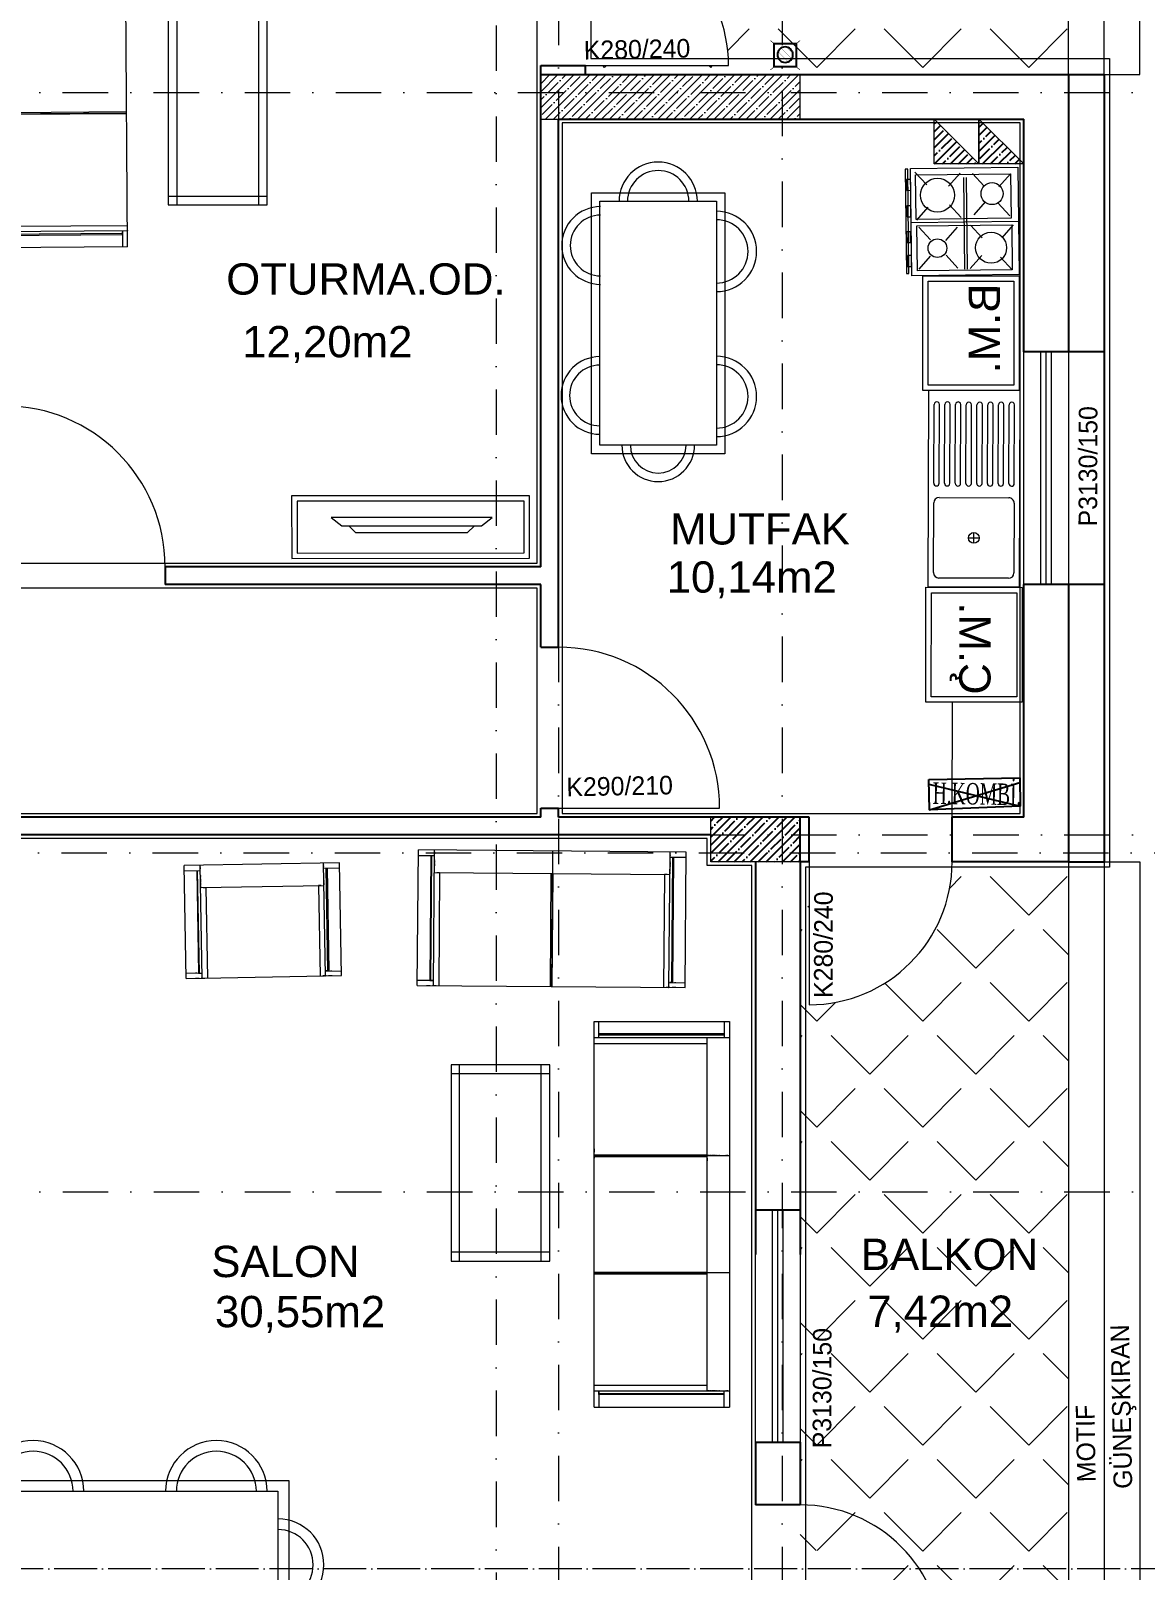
# Model space of a CAD drawing. Header units: millimetres. Extents: x -16104 to 67872, y -88009 to 12107.
# Drawn here: x 16215 to 16838, y 10589 to 11449 of the extents above; entities that cross this region are included whole.
import ezdxf

# ---------------------------------------------------------------- set-up
doc = ezdxf.new("R2010")
doc.units = ezdxf.units.MM
for name, pattern in [('ACAD_ISO04W100', [30, 24, -3, 0, -3]), ('ACAD_ISO07W100', [3, 0, -3]), ('DASHDOTX2', [50.8, 25.4, -12.7, 0, -12.7])]:
    doc.linetypes.add(name, pattern=pattern)
doc.layers.get('0').update_dxf_attribs({"color": 241})
for name, color, linetype, lineweight in [('AKS', 1, 'ACAD_ISO07W100', 5), ('akslar', 144, 'Continuous', 20), ('baca', 46, 'Continuous', 5), ('bacas', 11, 'Continuous', 5), ('balkon', 6, 'Continuous', 5), ('duvar', 123, 'Continuous', 25), ('emsal&kolon', 1, 'Continuous', 5), ('kapı', 3, 'Continuous', 5), ('kolon', 1, 'Continuous', 5), ('OLCU', 54, 'Continuous', 13), ('PASEMCON', 2, 'Continuous', 9), ('pencere', 5, 'Continuous', 5), ('POZ', 36, 'Continuous', 18), ('SıVA', 40, 'Continuous', 9), ('tefriş', 30, 'Continuous', 5), ('ÖLÇÜ', 252, 'Continuous', 20)]:
    doc.layers.add(name, color=color, linetype=linetype, lineweight=lineweight)
doc.layers.add('tarama korıdor', color=33, linetype='Continuous')
doc.styles.add('DIM', font='Txttw.shx', dxfattribs={"width": 0.6})
doc.styles.add('DIN', font='times.ttf', dxfattribs={"width": 0.6})
doc.styles.add('M2', font='stylu.ttf', dxfattribs={"height": 10})
doc.dimstyles.new('50', dxfattribs={"dimscale": 0, "dimtxt": 30, "dimasz": 1, "dimexe": 0, "dimexo": 2, "dimgap": 4, "dimtad": 1, "dimdec": 0, "dimzin": 0, "dimdsep": 46, "dimtxsty": 'DIM', "dimblk1": 'DOT', "dimblk2": 'DOT', "dimsah": 1, "dimcen": 1.5, "dimdle": 3, "dimse1": 1, "dimse2": 1, "dimclrd": 256, "dimclre": 9, "dimclrt": 256, "dimadec": 0, "dimazin": 0, "dimtfac": 0.24, "dimtdec": 0, "dimtix": 1, "dimtmove": 2, "dimatfit": 3, "dimldrblk": 'DOT', "dimfxl": 0, "dimtolj": 1, "dimtzin": 15, "dimarcsym": 0})
pattern_1 = [(45, (-0.838, 17059.605), (-29.63485, 29.63485), [30.48, -11.43]), (135, (-0.838, 17059.605), (-29.63485, -29.63485), [30.48, -11.43])]
pattern_2 = [(45, (3602.555, 0), (-4.490128, 4.490128), []), (45, (3607.0454, 0), (-4.490128, 4.490128), [7.9375, -1.5875, 0, -1.5875])]

# ---------------------------------------------------------------- blocks, each defined once
blk = doc.blocks.new('DOT')
for p, q in [((0, 15), (0, -15)), ((-2, 0), (0, 0)), ((2, 0), (0, 0))]:
    blk.add_line(p, q)
blk.add_circle((0, 0), 2)
blk = doc.blocks.new('*D4188')
at = {"layer": 'Defpoints', "color": 0, "transparency": 16777216}
for p in [(16634.71, 11825.04), (16644.71, 11790.04), (16634.71, 10742.83)]:
    blk.add_point(p, dxfattribs=at)
at = {"layer": 'OLCU', "lineweight": -2, "transparency": 16777216}
for p, q in [((16633.71, 11825.04), (16632.71, 11825.04)), ((16644.71, 11825.04), (16634.71, 11825.04)), ((16645.71, 11825.04), (16646.71, 11825.04))]:
    blk.add_line(p, q, dxfattribs=at)
blk.add_blockref('DOT', (16634.71, 11825.04), dxfattribs=at)
at = {"layer": 'OLCU', "lineweight": -2, "transparency": 16777216, "rotation": 180}
blk.add_blockref('DOT', (16644.71, 11825.04), dxfattribs=at)
at = {"layer": 'OLCU', "transparency": 16777216, "insert": (16639.71, 11844.04), "char_height": 30, "attachment_point": 5, "style": 'DIM'}
blk.add_mtext('\\A1;10', dxfattribs=at)
blk = doc.blocks.new('ocak')
at = {"layer": 'tefriş', "linetype": 'Continuous'}
for p, q in [((16296.72, -4660.22), (16356.72, -4660.22)), ((16296.72, -4720.22), (16296.72, -4660.22)), ((16300.32, -4664.37), (16325.23, -4664.37)), ((16300.32, -4717.41), (16300.32, -4664.37)), ((16307.53, -4670.9), (16300.32, -4664.37)), ((16316.56, -4671.64), (16323.76, -4665.1)), ((16325.23, -4664.37), (16325.23, -4717.41)), ((16327.06, -4660.22), (16327.06, -4720.22)), ((16336.03, -4669.44), (16328.83, -4662.97)), ((16328.83, -4664.01), (16354.1, -4664.01)), ((16328.83, -4717.05), (16328.83, -4664.01)), ((16346.89, -4670.54), (16354.1, -4664.01)), ((16354.1, -4664.01), (16354.1, -4717.05)), ((16356.72, -4660.22), (16356.72, -4720.22)), ((16299.96, -4685.67), (16307.16, -4679.2)), ((16323.03, -4685), (16315.83, -4678.47)), ((16328.83, -4687.14), (16336.03, -4680.61)), ((16353, -4687.5), (16345.8, -4680.97)), ((16302.09, -4689.27), (16353.36, -4689.27)), ((16302.09, -4690.74), (16353.36, -4690.74)), ((16317.29, -4698.67), (16324.49, -4692.2)), ((16306.79, -4699.04), (16299.59, -4692.57)), ((16337.13, -4700.87), (16329.93, -4694.34)), ((16345.43, -4700.87), (16352.69, -4694.34)), ((16329.56, -4716.01), (16336.76, -4709.54)), ((16353, -4716.01), (16345.8, -4709.54)), ((16298.86, -4717.84), (16306.06, -4711.31)), ((16325.23, -4717.41), (16300.32, -4717.41)), ((16325.59, -4717.11), (16318.39, -4710.58)), ((16354.1, -4717.05), (16328.83, -4717.05)), ((16356.72, -4720.22), (16296.72, -4720.22)), ((16297.03, -4721.75), (16297.03, -4723.21)), ((16355.5, -4721.75), (16297.03, -4721.75)), ((16297.03, -4723.21), (16355.5, -4723.21)), ((16308.93, -4720.28), (16302.83, -4720.28)), ((16302.83, -4720.28), (16302.83, -4722.48)), ((16302.83, -4722.48), (16308.93, -4722.48)), ((16308.93, -4722.48), (16308.93, -4720.28)), ((16317.6, -4720.28), (16317.6, -4722.48)), ((16323.76, -4720.28), (16317.6, -4720.28)), ((16317.6, -4722.48), (16323.76, -4722.48)), ((16323.76, -4722.48), (16323.76, -4720.28)), ((16338.17, -4720.65), (16332.06, -4720.65)), ((16332.06, -4720.65), (16332.06, -4722.84)), ((16332.06, -4722.84), (16338.17, -4722.84)), ((16338.17, -4722.84), (16338.17, -4720.65)), ((16345.43, -4720.28), (16345.43, -4722.48)), ((16351.53, -4720.28), (16345.43, -4720.28)), ((16345.43, -4722.48), (16351.53, -4722.48)), ((16351.53, -4722.48), (16351.53, -4720.28)), ((16355.5, -4723.21), (16355.5, -4721.75))]:
    blk.add_line(p, q, dxfattribs=at).dxf.unprotected_set("ltscale", 0)
for centre, radius in [((16311.31, -4674.81), 6.15), ((16341.58, -4675.72), 8.68), ((16311.86, -4705.33), 9.47), ((16341.46, -4705.69), 5.22)]:
    blk.add_circle(centre, radius, dxfattribs=at).dxf.unprotected_set("ltscale", 0)
blk = doc.blocks.new('öu')
at = {"layer": 'tefriş'}
for points in [[(2090.97, -468.94), (2090.97, -404.72), (2037.16, -404.72), (2037.16, -468.94)], [(2087.97, -465.94), (2087.97, -407.72), (2040.16, -407.72), (2040.16, -465.94)]]:
    blk.add_lwpolyline(points, close=True, dxfattribs=at)
at = {"layer": 'tefriş', "insert": (2047.87, -459.36), "char_height": 17.5, "width": 1076.8413, "attachment_point": 9, "rotation": 270}
blk.add_mtext('{\\fArial|b0|i0|c162|p34;B.M.}', dxfattribs=at)
blk = doc.blocks.new('nb')
at = {"layer": 'tefriş'}
for points in [[(2093.6, -356.31), (2093.6, -292.09), (2039.78, -292.09), (2039.78, -356.31)], [(2090.6, -353.31), (2090.6, -295.09), (2042.78, -295.09), (2042.78, -353.31)]]:
    blk.add_lwpolyline(points, close=True, dxfattribs=at)
at = {"layer": 'tefriş', "insert": (2053.03, -347.96), "char_height": 17.5, "width": 1076.8413, "attachment_point": 9, "rotation": 270}
blk.add_mtext('{\\fArial|b0|i0|c162|p34;Ç.M.}', dxfattribs=at)
blk = doc.blocks.new('new block')
at = {"layer": 'tefriş'}
for p, q in [((1269.85, 5670.26), (1379.85, 5670.26)), ((1269.85, 5619.26), (1269.85, 5670.26)), ((1277.85, 5667.26), (1316.85, 5667.26)), ((1327.85, 5667.26), (1371.85, 5667.26)), ((1379.85, 5670.26), (1379.85, 5619.26)), ((1274.85, 5625.26), (1274.85, 5664.26)), ((1319.85, 5664.26), (1319.85, 5625.26)), ((1327.85, 5664.26), (1371.85, 5664.26)), ((1327.85, 5661.26), (1371.85, 5661.26)), ((1327.85, 5658.26), (1371.85, 5658.26)), ((1327.85, 5655.26), (1371.85, 5655.26)), ((1327.85, 5652.26), (1371.85, 5652.26)), ((1327.85, 5649.26), (1371.85, 5649.26)), ((1294.35, 5644.76), (1300.35, 5644.76)), ((1297.35, 5647.76), (1297.35, 5641.76)), ((1327.85, 5646.26), (1371.85, 5646.26)), ((1327.85, 5643.26), (1371.85, 5643.26)), ((1327.85, 5640.26), (1371.85, 5640.26)), ((1327.85, 5637.26), (1371.85, 5637.26)), ((1327.85, 5634.26), (1371.85, 5634.26)), ((1327.85, 5631.26), (1371.85, 5631.26)), ((1316.85, 5622.26), (1277.85, 5622.26)), ((1327.85, 5628.26), (1371.85, 5628.26)), ((1327.85, 5625.26), (1371.85, 5625.26)), ((1327.85, 5622.26), (1371.85, 5622.26)), ((1379.85, 5619.26), (1269.85, 5619.26))]:
    blk.add_line(p, q, dxfattribs=at)
blk.add_circle((1297.35, 5644.76), 3, dxfattribs=at)
for centre, radius, start, end in [((1277.85, 5664.26), 3, 90, 180), ((1316.85, 5664.26), 3, 0, 90), ((1327.85, 5665.76), 1.5, 90, 270), ((1371.85, 5665.76), 1.5, 270, 90), ((1327.85, 5659.76), 1.5, 90, 270), ((1371.85, 5659.76), 1.5, 270, 90), ((1327.85, 5653.76), 1.5, 90, 270), ((1327.85, 5647.76), 1.5, 90, 270), ((1371.85, 5653.76), 1.5, 270, 90), ((1371.85, 5647.76), 1.5, 270, 90), ((1327.85, 5641.76), 1.5, 90, 270), ((1371.85, 5641.76), 1.5, 270, 90), ((1327.85, 5635.76), 1.5, 90, 270), ((1327.85, 5629.76), 1.5, 90, 270), ((1371.85, 5635.76), 1.5, 270, 90), ((1371.85, 5629.76), 1.5, 270, 90), ((1277.85, 5625.26), 3, 180, 270), ((1316.85, 5625.26), 3, 270, 0), ((1327.85, 5623.76), 1.5, 90, 270), ((1371.85, 5623.76), 1.5, 270, 90)]:
    blk.add_arc(centre, radius, start, end, dxfattribs=at)
blk = doc.blocks.new('sec')
at = {"layer": 'bacas'}
for p, q in [((9731.12, -593.55), (9731.12, -669.3)), ((9731.12, -593.55), (9946.75, -593.55)), ((9731.12, -593.55), (9731.12, -669.3)), ((9736.37, -593.55), (9738.37, -593.55)), ((9736.37, -593.55), (9738.37, -593.55)), ((9739.62, -593.55), (9741.62, -593.55)), ((9739.62, -593.55), (9741.62, -593.55)), ((9740.12, -593.55), (9740.12, -669.3)), ((9740.37, -593.55), (9740.12, -593.55)), ((9740.12, -593.55), (9740.12, -669.3)), ((9740.37, -593.55), (9740.12, -593.55)), ((9743.12, -656.8), (9743.12, -593.55)), ((9743.12, -656.8), (9743.12, -593.55)), ((9797, -593.55), (9946.75, -593.55)), ((9805.56, -593.55), (9805.56, -656.8)), ((9805.56, -593.55), (9805.56, -656.8)), ((9806.12, -669.3), (9806.12, -593.55)), ((9806.12, -669.3), (9806.12, -593.55)), ((9806.62, -593.55), (9806.62, -656.8)), ((9806.62, -593.55), (9806.62, -656.8)), ((9872.37, -593.55), (9870.37, -593.55)), ((9872.37, -593.55), (9870.37, -593.55)), ((9871.18, -593.55), (9871.18, -656.8)), ((9871.62, -593.55), (9871.87, -593.55)), ((9871.62, -593.55), (9871.87, -593.55)), ((9871.87, -593.55), (9871.87, -669.3)), ((9872.25, -593.55), (9872.25, -656.8)), ((9875.62, -593.55), (9873.62, -593.55)), ((9875.62, -593.55), (9873.62, -593.55)), ((9934.26, -656.8), (9934.26, -593.55)), ((9937.83, -593.56), (9937.83, -669.31)), ((9946.83, -593.56), (9946.83, -669.31)), ((9946.83, -593.56), (9946.83, -669.31)), ((9740.12, -596.3), (9731.12, -596.3)), ((9740.12, -596.3), (9731.12, -596.3)), ((9737.12, -596.3), (9736.37, -596.3)), ((9737.12, -596.3), (9736.37, -596.3)), ((9738.12, -666.3), (9738.12, -596.3)), ((9738.12, -596.3), (9739.62, -596.3)), ((9738.12, -666.3), (9738.12, -596.3)), ((9738.12, -596.3), (9739.62, -596.3)), ((9738.37, -596.3), (9738.62, -596.3)), ((9738.37, -596.3), (9738.62, -596.3)), ((9738.62, -596.3), (9738.62, -666.3)), ((9738.62, -596.3), (9738.62, -666.3)), ((9937.75, -596.3), (9946.75, -596.3)), ((9937.75, -596.3), (9946.75, -596.3)), ((9939.33, -596.31), (9939.33, -666.31)), ((9939.33, -596.31), (9939.33, -666.31)), ((9939.83, -666.31), (9939.83, -596.31)), ((9939.83, -666.31), (9939.83, -596.31)), ((9740.12, -656.8), (9871.87, -656.8)), ((9740.12, -656.8), (9740.37, -656.8)), ((9740.12, -656.8), (9937.83, -656.8)), ((9740.12, -656.8), (9740.37, -656.8)), ((9740.12, -657.3), (9740.12, -657.05)), ((9740.12, -657.3), (9740.12, -657.05)), ((9740.12, -657.8), (9740.12, -657.55)), ((9740.12, -657.8), (9740.12, -657.55)), ((9740.12, -658.3), (9740.12, -658.05)), ((9740.12, -658.3), (9740.12, -658.05)), ((9740.12, -658.8), (9740.12, -658.55)), ((9740.12, -658.8), (9740.12, -658.55)), ((9740.12, -659.3), (9740.12, -659.05)), ((9740.12, -659.3), (9740.12, -659.05)), ((9740.12, -659.8), (9740.12, -659.55)), ((9740.12, -659.8), (9740.12, -659.55)), ((9740.12, -660.3), (9740.12, -660.05)), ((9740.12, -660.3), (9740.12, -660.05)), ((9740.12, -661.05), (9740.12, -660.55)), ((9740.12, -661.05), (9740.12, -660.55)), ((9740.12, -661.55), (9740.12, -661.3)), ((9740.12, -661.55), (9740.12, -661.3)), ((9740.12, -662.3), (9740.12, -662.05)), ((9740.12, -662.3), (9740.12, -662.05)), ((9740.12, -663.05), (9740.12, -662.8)), ((9740.12, -663.05), (9740.12, -662.8)), ((9741.62, -656.8), (9743.12, -656.8)), ((9741.62, -656.8), (9743.12, -656.8)), ((9870.37, -656.8), (9868.87, -656.8)), ((9870.37, -656.8), (9868.87, -656.8)), ((9871.87, -656.8), (9871.62, -656.8)), ((9871.87, -656.8), (9871.62, -656.8)), ((9871.87, -657.3), (9871.87, -657.05)), ((9871.87, -657.3), (9871.87, -657.05)), ((9871.87, -657.8), (9871.87, -657.55)), ((9871.87, -657.8), (9871.87, -657.55)), ((9871.87, -658.3), (9871.87, -658.05)), ((9871.87, -658.3), (9871.87, -658.05)), ((9871.87, -658.8), (9871.87, -658.55)), ((9871.87, -658.8), (9871.87, -658.55)), ((9871.87, -659.3), (9871.87, -659.05)), ((9871.87, -659.3), (9871.87, -659.05)), ((9871.87, -659.8), (9871.87, -659.55)), ((9871.87, -659.8), (9871.87, -659.55)), ((9871.87, -660.3), (9871.87, -660.05)), ((9871.87, -660.3), (9871.87, -660.05)), ((9871.87, -661.05), (9871.87, -660.55)), ((9871.87, -661.05), (9871.87, -660.55)), ((9871.87, -661.55), (9871.87, -661.3)), ((9871.87, -661.55), (9871.87, -661.3)), ((9871.87, -662.3), (9871.87, -662.05)), ((9871.87, -662.3), (9871.87, -662.05)), ((9871.87, -663.05), (9871.87, -662.8)), ((9871.87, -663.05), (9871.87, -662.8)), ((9731.12, -666.3), (9740.12, -666.3)), ((9731.12, -666.3), (9740.12, -666.3)), ((9946.83, -669.31), (9731.12, -669.3)), ((9740.12, -663.8), (9740.12, -663.55)), ((9740.12, -663.8), (9740.12, -663.55)), ((9740.12, -667.55), (9740.12, -667.3)), ((9740.12, -667.55), (9740.12, -667.3)), ((9740.12, -668.3), (9740.12, -668.05)), ((9740.12, -668.3), (9740.12, -668.05)), ((9946.83, -669.31), (9797.08, -669.31)), ((9871.87, -663.8), (9871.87, -663.55)), ((9871.87, -663.8), (9871.87, -663.55)), ((9871.87, -667.55), (9871.87, -667.3)), ((9871.87, -667.55), (9871.87, -667.3)), ((9871.87, -668.3), (9871.87, -668.05)), ((9871.87, -668.3), (9871.87, -668.05)), ((9946.83, -666.31), (9937.83, -666.31)), ((9946.83, -666.31), (9937.83, -666.31))]:
    blk.add_line(p, q, dxfattribs=at)
blk = doc.blocks.new('NEWBLOCK5')
at = {"layer": 'bacas'}
for p, q in [((1.4704, -0.1965), (0.3729, -0.1965)), ((0.3729, -0.1965), (0.3729, -0.749)), ((0.3729, -0.2465), (1.4704, -0.2465)), ((0.4229, -0.1965), (0.4229, -0.749)), ((1.4204, -0.1965), (1.4204, -0.749)), ((1.4704, -0.749), (1.4704, -0.1965)), ((1.4704, -0.7015), (0.3729, -0.7015)), ((0.3729, -0.749), (1.4704, -0.749))]:
    blk.add_line(p, q, dxfattribs=at)
blk = doc.blocks.new('NEWBLOCK4')
at = {"layer": 'bacas'}
for p, q in [((-0.8505, 0.5894), (-0.8505, 2.0869)), ((-0.093, 2.0869), (-0.8505, 2.0869)), ((-0.8205, 2.0869), (-0.8205, 1.9969)), ((-0.1205, 1.9969), (-0.1205, 2.0869)), ((-0.093, 2.0869), (-0.093, 0.5894)), ((-0.093, 1.9969), (-0.8505, 1.9969)), ((-0.8405, 1.9969), (-0.838, 1.9969)), ((-0.833, 1.9969), (-0.8305, 1.9969)), ((-0.8205, 2.0169), (-0.1205, 2.0169)), ((-0.1205, 2.0119), (-0.8205, 2.0119)), ((-0.7955, 1.9969), (-0.793, 1.9969)), ((-0.788, 1.9969), (-0.7855, 1.9969)), ((-0.7805, 1.9969), (-0.778, 1.9969)), ((-0.773, 1.9969), (-0.7705, 1.9969)), ((-0.768, 1.9969), (-0.763, 1.9969)), ((-0.7605, 1.9969), (-0.758, 1.9969)), ((-0.7555, 1.9969), (-0.753, 1.9969)), ((-0.7505, 1.9969), (-0.748, 1.9969)), ((-0.7455, 1.9969), (-0.743, 1.9969)), ((-0.7405, 1.9969), (-0.738, 1.9969)), ((-0.7355, 1.9969), (-0.733, 1.9969)), ((-0.7305, 1.9969), (-0.728, 1.9969)), ((-0.7255, 1.9969), (-0.7255, 0.6794)), ((-0.7255, 1.9969), (-0.7255, 1.9944)), ((-0.7255, 1.9819), (-0.7255, 1.9669)), ((-0.1205, 2.0269), (-0.1205, 2.0344)), ((-0.1205, 2.0169), (-0.1205, 2.0019)), ((-0.1205, 2.0144), (-0.1205, 2.0119)), ((-0.093, 2.0344), (-0.093, 2.0144)), ((-0.093, 2.0019), (-0.093, 1.9819)), ((-0.093, 1.9944), (-0.093, 1.9969)), ((-0.7255, 1.9669), (-0.093, 1.9669)), ((-0.8505, 1.3369), (-0.093, 1.3369)), ((-0.093, 1.3425), (-0.7255, 1.3425)), ((-0.093, 1.3319), (-0.7255, 1.3319)), ((-0.7255, 0.6944), (-0.7255, 0.7094)), ((-0.7255, 0.7094), (-0.093, 0.7094)), ((-0.093, 0.6744), (-0.093, 0.6944)), ((-0.093, 0.6794), (-0.8505, 0.6794)), ((-0.8405, 0.6794), (-0.838, 0.6794)), ((-0.833, 0.6794), (-0.8305, 0.6794)), ((-0.8205, 0.5894), (-0.8205, 0.6794)), ((-0.1205, 0.6644), (-0.8205, 0.6644)), ((-0.8205, 0.6594), (-0.1205, 0.6594)), ((-0.7955, 0.6794), (-0.793, 0.6794)), ((-0.788, 0.6794), (-0.7855, 0.6794)), ((-0.7805, 0.6794), (-0.778, 0.6794)), ((-0.773, 0.6794), (-0.7705, 0.6794)), ((-0.768, 0.6794), (-0.763, 0.6794)), ((-0.7605, 0.6794), (-0.758, 0.6794)), ((-0.7555, 0.6794), (-0.753, 0.6794)), ((-0.7505, 0.6794), (-0.748, 0.6794)), ((-0.7455, 0.6794), (-0.743, 0.6794)), ((-0.7405, 0.6794), (-0.738, 0.6794)), ((-0.7355, 0.6794), (-0.733, 0.6794)), ((-0.7305, 0.6794), (-0.728, 0.6794)), ((-0.7255, 0.6794), (-0.7255, 0.6819)), ((-0.1205, 0.6794), (-0.1205, 0.5894)), ((-0.1205, 0.6594), (-0.1205, 0.6744)), ((-0.1205, 0.6619), (-0.1205, 0.6644)), ((-0.1205, 0.6494), (-0.1205, 0.6419)), ((-0.093, 0.6819), (-0.093, 0.6794)), ((-0.093, 0.6419), (-0.093, 0.6619)), ((-0.093, 0.5894), (-0.8505, 0.5894))]:
    blk.add_line(p, q, dxfattribs=at)
blk = doc.blocks.new('tekli.')
at = {"layer": 'bacas'}
for p, q in [((43.44, 0), (-43.44, 0)), ((-43.44, 0), (-43.44, -63.16)), ((-38.19, 0), (-36.19, 0)), ((-34.94, 0), (-32.94, 0)), ((-34.19, 0), (-34.44, 0)), ((-34.44, 0), (-34.44, -63.16)), ((-31.44, -50.66), (-31.44, 0)), ((31.44, -50.66), (31.44, 0)), ((34.94, 0), (32.94, 0)), ((34.19, 0), (34.44, 0)), ((34.44, 0), (34.44, -63.16)), ((38.19, 0), (36.19, 0)), ((43.44, 0), (43.44, -63.16)), ((-34.44, -2.75), (-43.44, -2.75)), ((-37.44, -2.75), (-38.19, -2.75)), ((-36.44, -60.16), (-36.44, -2.75)), ((-36.44, -2.75), (-34.94, -2.75)), ((-36.19, -2.75), (-35.94, -2.75)), ((-35.94, -2.75), (-35.94, -60.16)), ((34.44, -2.75), (43.44, -2.75)), ((36.44, -2.75), (34.94, -2.75)), ((35.94, -2.75), (35.94, -60.16)), ((36.19, -2.75), (35.94, -2.75)), ((36.44, -60.16), (36.44, -2.75)), ((37.44, -2.75), (38.19, -2.75)), ((34.44, -50.66), (-34.44, -50.66)), ((-34.44, -50.66), (-34.19, -50.66)), ((-34.44, -51.16), (-34.44, -50.91)), ((-34.44, -51.66), (-34.44, -51.41)), ((-32.94, -50.66), (-31.44, -50.66)), ((32.94, -50.66), (31.44, -50.66)), ((34.44, -50.66), (34.19, -50.66)), ((34.44, -51.16), (34.44, -50.91)), ((34.44, -51.66), (34.44, -51.41)), ((-43.44, -60.16), (-34.44, -60.16)), ((-34.44, -52.16), (-34.44, -51.91)), ((-34.44, -52.66), (-34.44, -52.41)), ((-34.44, -53.16), (-34.44, -52.91)), ((-34.44, -53.66), (-34.44, -53.41)), ((-34.44, -54.16), (-34.44, -53.91)), ((-34.44, -54.91), (-34.44, -54.41)), ((-34.44, -55.41), (-34.44, -55.16)), ((-34.44, -56.16), (-34.44, -55.91)), ((-34.44, -56.91), (-34.44, -56.66)), ((-34.44, -57.66), (-34.44, -57.41)), ((34.44, -52.16), (34.44, -51.91)), ((34.44, -52.66), (34.44, -52.41)), ((34.44, -53.16), (34.44, -52.91)), ((34.44, -53.66), (34.44, -53.41)), ((34.44, -54.16), (34.44, -53.91)), ((34.44, -54.91), (34.44, -54.41)), ((34.44, -55.41), (34.44, -55.16)), ((34.44, -56.16), (34.44, -55.91)), ((34.44, -56.91), (34.44, -56.66)), ((34.44, -57.66), (34.44, -57.41)), ((43.44, -60.16), (34.44, -60.16)), ((-43.44, -63.16), (43.44, -63.16)), ((-34.44, -61.41), (-34.44, -61.16)), ((-34.44, -62.16), (-34.44, -61.91)), ((34.44, -61.41), (34.44, -61.16)), ((34.44, -62.16), (34.44, -61.91))]:
    blk.add_line(p, q, dxfattribs=at)
blk = doc.blocks.new('rb')
at = {"layer": 'tefriş'}
for points in [[(1548.4, 487.07), (1595.5, 487.07), (1595.5, 394.92), (1548.4, 394.92)], [(1551.4, 484.07), (1592.5, 484.07), (1592.5, 397.92), (1551.4, 397.92)]]:
    blk.add_lwpolyline(points, close=True, dxfattribs=at)
for centre, radius, start, end in [((1571.95, 484.07), 12.83, 0, 180), ((1571.95, 484.07), 9.83, 0, 180), ((1551.4, 466.84), 14.18, 90, 270), ((1551.4, 466.84), 11.18, 90, 270), ((1592.5, 466.49), 13.72, 270, 90), ((1592.5, 466.49), 10.72, 270, 90), ((1551.4, 415.62), 14.18, 90, 270), ((1551.4, 415.62), 11.18, 90, 270), ((1592.29, 413.54), 13.72, 270, 90), ((1592.29, 413.54), 10.72, 270, 90), ((1571.95, 397.92), 13.83, 180, 0), ((1571.95, 397.92), 10.83, 180, 0)]:
    blk.add_arc(centre, radius, start, end, dxfattribs=at)
blk = doc.blocks.new('DFG')
at = {"layer": 'tefriş'}
for points in [[(38169.15, -3228.78), (38169.11, -3095.78), (38204.11, -3095.77), (38204.15, -3228.77)], [(38172.15, -3225.78), (38172.11, -3098.78), (38201.11, -3098.77), (38201.15, -3225.77)], [(38187.31, -3200.75), (38187.26, -3122.74), (38191.96, -3116.74), (38192.02, -3206.74)]]:
    blk.add_lwpolyline(points, close=True, dxfattribs=at)
blk.add_lwpolyline([(38187.26, -3126.64), (38183.36, -3130.59), (38183.41, -3192.9), (38187.31, -3196.85)], dxfattribs=at)
blk = doc.blocks.new('A$C412C2498')
at = {"color": 5, "const_width": 0.6}
for points in [[(3.6, 24.3), (0.2, 27)], [(23.8, 24.3), (27.3, 27)], [(3.6, 3), (0.2, 0.2)], [(23.8, 3), (27.3, 0.2)]]:
    blk.add_lwpolyline(points, dxfattribs=at)
at = {"color": 5}
blk.add_lwpolyline([(23.8, 24.3), (3.6, 24.3), (3.6, 3), (23.8, 3)], close=True, dxfattribs=at)
at = {"const_width": 0.1}
for points in [[(6.7, 12.2), (14.6, 20.2)], [(6.8, 14.5), (12.4, 20.1)], [(7.1, 10.4), (16.4, 19.7)], [(7.9, 9.1), (17.8, 19)], [(8.8, 8), (18.9, 18.1)], [(10, 7.1), (19.8, 16.9)], [(11.3, 6.4), (20.4, 15.6)], [(13, 6), (20.8, 13.8)], [(14.8, 6.1), (20.8, 12.1)], [(17.4, 7), (19.8, 9.4)]]:
    blk.add_lwpolyline(points, dxfattribs=at)
blk.add_circle((13.7, 13.1), 7.12)
blk = doc.blocks.new('A$C5E2C1EC0')
at = {"xscale": 0.6105719971092185, "yscale": 0.6105719971092185, "zscale": 0.6105719971092185}
blk.add_blockref('A$C412C2498', (0, 0), dxfattribs=at)
blk = doc.blocks.new('ae')
at = {"layer": 'duvar'}
for p, q in [((75773.51, -20952.17), (75824.86, -20963.16)), ((75774.14, -20966.63), (75824.26, -20949.94))]:
    blk.add_line(p, q, dxfattribs=at)
blk.add_lwpolyline([(75773.26, -20949.63), (75824.12, -20947.34), (75824.86, -20963.16), (75774.14, -20966.63)], close=True, dxfattribs=at)
at = {"layer": 'PASEMCON', "color": 7, "style": 'DIN', "width": 0.6}
blk.add_text('H.KOMBİ.', height=12.004, rotation=0.66441, dxfattribs=at).set_placement((75775.83, -20963.19))

msp = doc.modelspace()

# ---------------------------------------------------------------- hatches: boundary and pattern name
h = msp.add_hatch()
h.set_pattern_fill('ANSI35,_O', color=256)
h.set_pattern_definition(pattern_2)
h.paths.add_polyline_path([(16634.71, 11009.73), (16594.71, 11009.73), (16594.71, 10999.73), (16634.71, 10999.73)])
h.paths.add_polyline_path([(16644.71, 11009.73), (16634.71, 11009.73), (16634.71, 10999.73), (16644.71, 10999.73)])
h.paths.add_polyline_path([(16644.71, 10999.73), (16634.71, 10999.73), (16634.71, 10984.73), (16644.71, 10984.73)])
h.paths.add_polyline_path([(16634.71, 10999.73), (16594.71, 10999.73), (16594.71, 10984.73), (16634.71, 10984.73)])
at = {"layer": 'duvar'}
h = msp.add_hatch(dxfattribs=at)
h.set_pattern_fill('ANSI35,_O', color=256)
h.set_pattern_definition(pattern_2)
h.paths.add_polyline_path([(16746.71, 11398.04), (16744.71, 11398.04), (16744.71, 11375.04), (16767.71, 11375.04), (16767.71, 11377.04)])
h.paths.add_polyline_path([(16721.71, 11398.04), (16719.71, 11398.04), (16719.71, 11375.04), (16744.71, 11375.04)])
at = {"layer": 'kolon'}
h = msp.add_hatch(dxfattribs=at)
h.set_pattern_fill('ANSI35,_O', color=256)
h.set_pattern_definition(pattern_2)
h.paths.add_polyline_path([(16644.71, 11425.04), (16634.71, 11425.04), (16634.71, 11415.04), (16644.71, 11415.04)])
h.paths.add_polyline_path([(16644.71, 11415.04), (16634.71, 11415.04), (16634.71, 11400.04), (16644.71, 11400.04)])
h.paths.add_polyline_path([(16634.71, 11400.04), (16634.71, 11415.04), (16509.71, 11415.04), (16509.71, 11400.04)])
h.paths.add_polyline_path([(16634.71, 11415.04), (16634.71, 11425.04), (16509.71, 11425.04), (16509.71, 11415.04)])
h.paths.add_polyline_path([(16499.71, 11415.04), (16509.71, 11415.04), (16509.71, 11425.04), (16499.71, 11425.04)])
h.paths.add_polyline_path([(16499.71, 11400.04), (16509.71, 11400.04), (16509.71, 11415.04), (16499.71, 11415.04)])
at = {"layer": 'ÖLÇÜ'}
h = msp.add_hatch(dxfattribs=at)
h.set_pattern_fill('ANGLE,_O', color=256, scale=6, angle=45)
h.set_pattern_definition(pattern_1)
h.paths.add_polyline_path([(16794.71, 11575.04), (16634.71, 11575.04), (16634.71, 11425.04), (16644.71, 11425.04), (16794.71, 11425.04)])
h.paths.add_polyline_path([(16634.71, 11575.04), (16524.71, 11575.04), (16524.71, 11510.04, -0.414214), (16604.71, 11430.04), (16524.71, 11430.04), (16524.71, 11425.04), (16634.71, 11425.04)])
h.paths.add_polyline_path([(16617.27, 11492.31), (16705.96, 11492.31), (16705.96, 11462.53), (16617.27, 11462.53)], flags=9)
h.paths.add_polyline_path([(16615.16, 11518.74), (16719.31, 11518.74), (16719.31, 11491.88), (16615.16, 11491.88)], flags=9)
h = msp.add_hatch(dxfattribs=at)
h.set_pattern_fill('ANGLE,_O', color=256, scale=6, angle=45)
h.set_pattern_definition(pattern_1)
h.paths.add_polyline_path([(16794.71, 10984.73), (16729.71, 10984.73, -0.079624), (16725.7, 10959.73), (16794.71, 10959.73)])
h.paths.add_polyline_path([(16794.71, 10959.73), (16725.7, 10959.73, -0.323907), (16649.71, 10904.73), (16649.71, 10959.73), (16644.71, 10959.73), (16644.71, 10780.04), (16794.71, 10780.04)])
h.paths.add_polyline_path([(16794.71, 10780.04), (16644.71, 10780.04), (16644.71, 10765.04), (16644.71, 10635.04), (16644.71, 10600.04, -0.131404), (16684.64, 10589.37), (16794.71, 10589.37)])
h.paths.add_polyline_path([(16794.71, 10589.37), (16684.64, 10589.37, -0.268211), (16724.71, 10520.04), (16644.71, 10520.04), (16644.71, 10500.04), (16794.71, 10500.04)])
h.paths.add_polyline_path([(16794.71, 10500.04), (16644.71, 10500.04), (16644.71, 10490.04), (16794.71, 10490.04)])
h.paths.add_polyline_path([(16666.42, 10653.71), (16666.68, 10744.21), (16648.91, 10744.26), (16648.65, 10653.76)], flags=24)
h.paths.add_polyline_path([(16677.87, 10746.77), (16765.72, 10746.77), (16765.72, 10716.99), (16677.87, 10716.99)], flags=24)
h.paths.add_polyline_path([(16678.04, 10778.66), (16782.18, 10778.66), (16782.18, 10751.8), (16678.04, 10751.8)], flags=24)

# ---------------------------------------------------------------- linework, layer by layer
at = {"layer": 'AKS', "color": 1, "linetype": 'ACAD_ISO04W100'}
msp.add_line((16913.89, 10589.37), (14305.53, 10589.37), dxfattribs=at)
at = {"layer": 'akslar', "linetype": 'DASHDOTX2'}
for p, q in [((16509.71, 11925.04), (16509.71, 9115.54)), ((16634.71, 11925.04), (16634.71, 9115.54)), ((16474.71, 11910.57), (16474.71, 9101.07)), ((14094.59, 11415.04), (17144.59, 11415.04)), ((14094.71, 10999.73), (17144.71, 10999.73)), ((15519.21, 10989.73), (17144.71, 10989.73)), ((14094.71, 10800.04), (17144.71, 10800.04))]:
    msp.add_line(p, q, dxfattribs=at)
at = {"layer": 'baca'}
for points in [[(16719.71, 11400.04), (16744.71, 11400.04), (16744.71, 11375.04), (16719.71, 11375.04), (16719.71, 11400.04), (16744.71, 11375.04)], [(16744.71, 11400.04), (16769.71, 11400.04), (16769.71, 11375.04), (16744.71, 11375.04), (16744.71, 11400.04), (16769.71, 11375.04)]]:
    msp.add_lwpolyline(points, dxfattribs=at)
at = {"layer": 'balkon'}
for p, q in [((16834.71, 11425.04), (16834.71, 11615.04)), ((16814.71, 11425.04), (16814.71, 11595.04)), ((16794.71, 11425.04), (16794.71, 11575.04)), ((16814.71, 11425.04), (16834.71, 11425.04)), ((16794.71, 10984.73), (16794.71, 10490.04)), ((16814.71, 10984.73), (16814.71, 10470.04)), ((16814.71, 10984.73), (16834.71, 10984.73)), ((16834.71, 10984.73), (16834.71, 10450.04))]:
    msp.add_line(p, q, dxfattribs=at)
at = {"layer": 'duvar'}
for p, q in [((16499.71, 11149.73), (16499.71, 11430.04)), ((16499.71, 11149.73), (16499.71, 11430.04)), ((16499.71, 11430.04), (16524.71, 11430.04)), ((16524.71, 11425.04), (16524.71, 11430.04)), ((16499.71, 11425.04), (16524.71, 11425.04)), ((16524.71, 11425.04), (16794.71, 11425.04)), ((16794.71, 11425.04), (16794.71, 11269.89)), ((16794.71, 11425.04), (16814.71, 11425.04)), ((16814.71, 11425.04), (16814.71, 11269.89)), ((16509.71, 11400.04), (16769.71, 11400.04)), ((16509.71, 11104.73), (16509.71, 11400.04)), ((16769.71, 11269.89), (16769.71, 11400.04)), ((16814.71, 11269.89), (16769.71, 11269.89)), ((16814.71, 11269.89), (16814.71, 11139.89)), ((16499.71, 11149.73), (16289.71, 11149.73)), ((16289.71, 11149.73), (16289.71, 11139.73)), ((16499.71, 11139.73), (16289.71, 11139.73)), ((16499.71, 11129.73), (16499.71, 11139.73)), ((16499.71, 11104.73), (16499.71, 11139.73)), ((16499.71, 11129.73), (16499.71, 11139.73)), ((16769.71, 11009.73), (16769.71, 11139.89)), ((16814.71, 11139.89), (16769.71, 11139.89)), ((16794.71, 11139.89), (16794.71, 10984.73)), ((16814.71, 11139.89), (16814.71, 10984.73)), ((16499.71, 11104.73), (16509.71, 11104.73)), ((16499.71, 11009.73), (16499.71, 11014.73)), ((16499.71, 11014.73), (16509.71, 11014.73)), ((16509.71, 11009.73), (16509.71, 11014.73)), ((16499.71, 11009.73), (16109.71, 11009.73)), ((16649.71, 11009.73), (16509.71, 11009.73)), ((16644.71, 10984.73), (16644.71, 11009.73)), ((16649.71, 10984.73), (16649.71, 11009.73)), ((16769.71, 11009.73), (16729.71, 11009.73)), ((16729.71, 10984.73), (16729.71, 11009.73)), ((16594.71, 10999.73), (16109.71, 10999.73)), ((16619.71, 10984.73), (16619.71, 10765.04)), ((16644.71, 10984.73), (16644.71, 10765.04)), ((16649.71, 10984.73), (16644.71, 10984.73)), ((16649.71, 10984.73), (16644.71, 10984.73)), ((16794.71, 10984.73), (16729.71, 10984.73)), ((16794.71, 10984.73), (16729.71, 10984.73)), ((16794.71, 10984.73), (16814.71, 10984.73)), ((16619.71, 10790.04), (16644.71, 10790.04)), ((16619.71, 10660.04), (16619.71, 10625.04)), ((16619.71, 10660.04), (16644.71, 10660.04)), ((16644.71, 10660.04), (16644.71, 10625.04)), ((16619.71, 10635.04), (16619.71, 10625.04)), ((16644.71, 10635.04), (16644.71, 10625.04)), ((16644.71, 10625.04), (16619.71, 10625.04))]:
    msp.add_line(p, q, dxfattribs=at)
at = {"layer": 'emsal&kolon'}
for points in [[(16499.71, 11425.04), (16499.71, 11400.04), (16644.71, 11400.04), (16644.71, 11425.04), (16499.71, 11425.04)], [(16594.71, 10984.73), (16594.71, 11009.73), (16644.71, 11009.73), (16644.71, 10984.73), (16594.71, 10984.73)]]:
    msp.add_lwpolyline(points, dxfattribs=at)
at = {"layer": 'kapı'}
for p, q in [((16524.71, 11430.04), (16604.71, 11430.04)), ((16509.71, 11014.73), (16599.71, 11014.73)), ((16649.71, 10984.73), (16649.71, 10904.73))]:
    msp.add_line(p, q, dxfattribs=at)
for centre, radius, start, end in [((16524.71, 11430.04), 80, 0, 90), ((16199.71, 11149.73), 90, 0, 90), ((16509.71, 11014.73), 90, 0, 90), ((16649.71, 10984.73), 80, 270, 0), ((16644.71, 10545.04), 80, 0, 90)]:
    msp.add_arc(centre, radius, start, end, dxfattribs=at)
at = {"layer": 'pencere'}
for p, q in [((16769.71, 11139.89), (16769.71, 11269.89)), ((16779.21, 11139.89), (16779.21, 11269.89)), ((16782.21, 11139.89), (16782.21, 11269.89)), ((16785.21, 11139.89), (16785.21, 11269.89)), ((16794.71, 11269.89), (16794.71, 11139.89)), ((16619.71, 10660.04), (16619.71, 10790.04)), ((16629.21, 10660.04), (16629.21, 10790.04)), ((16632.21, 10660.04), (16632.21, 10790.04)), ((16635.21, 10660.04), (16635.21, 10790.04)), ((16644.71, 10790.04), (16644.71, 10660.04)), ((16619.71, 10635.04), (16619.71, 10765.04)), ((16644.71, 10765.04), (16644.71, 10635.04))]:
    msp.add_line(p, q, dxfattribs=at)
at = {"layer": 'SıVA'}
for points in [[(16184.71, 10217.04), (16184.71, 9702.54), (16049.71, 9702.54), (16049.71, 9442.54), (15267.71, 9442.54), (15267.71, 9612.54), (15047.71, 9612.54), (15047.71, 10467.04), (14585.71, 10467.04), (14585.71, 10981.73), (14415.71, 10981.73), (14415.71, 11434.04), (14705.71, 11434.04), (14705.71, 11604.04), (16527.71, 11604.04), (16527.71, 11434.04), (16817.71, 11434.04), (16817.71, 10981.73), (16647.71, 10981.73), (16647.71, 10487.04), (16487.71, 10487.04), (16487.71, 10217.04)], [(16196.71, 11548.04), (16196.71, 11151.73), (16289.71, 11151.73), (16497.71, 11151.73), (16497.71, 11430.04), (16497.71, 11510.04), (16497.71, 11548.04)], [(16511.71, 11398.04), (16511.71, 11104.73), (16511.71, 11011.73), (16649.71, 11011.73), (16767.71, 11011.73), (16767.71, 11398.04)], [(16497.71, 11137.73), (16289.71, 11137.73), (16064.71, 11137.73), (15929.71, 11137.73), (15836.71, 11137.73), (15836.71, 11054.73), (15836.71, 10971.73), (15876.71, 10971.73), (15876.71, 10874.73), (15876.71, 10812.04), (16002.71, 10812.04), (16002.71, 10852.04), (16002.71, 10852.04), (16002.71, 11011.73), (16109.71, 11011.73), (16497.71, 11011.73)], [(16021.71, 10812.04), (16021.51, 10758.04), (16016.71, 10758.04), (16016.71, 10542.04), (16021.71, 10542.04), (16021.71, 10517.04), (16617.71, 10517.04), (16617.71, 10600.04), (16617.71, 10982.73), (16592.71, 10982.73), (16592.71, 10997.73), (16109.71, 10997.73), (16016.71, 10997.73), (16016.71, 10852.04), (16016.71, 10852.04), (16016.47, 10812.04)]]:
    msp.add_lwpolyline(points, close=True, dxfattribs=at)
at = {"layer": 'ÖLÇÜ'}
msp.add_line((16729.71, 11009.73), (16729.82, 11073.98), dxfattribs=at)

# ---------------------------------------------------------------- block references
at = {"ltscale": 50, "xscale": -1, "rotation": 180}
msp.add_blockref('A$C5E2C1EC0', (16628.01, 11444.13), dxfattribs=at)
at = {"layer": 'duvar', "rotation": 90}
msp.add_blockref('sec', (15935.93, 948.64), dxfattribs=at)
at = {"layer": 'pencere'}
for p, xscale, yscale, zscale, rotation in [((19055.33, 11984.46), 1.583999999999833, 1.583999999999833, 1.583999999999833, 180), ((15384.67, 13735.46), 2, 2, 2, 270)]:
    msp.add_blockref('rb', p, dxfattribs=dict(at, xscale=xscale, yscale=yscale, zscale=zscale, rotation=rotation))
at = {"layer": 'pencere', "xscale": -1}
for name, p, rotation in [('öu', (18804.67, 11715.6), 359.9547240069688), ('nb', (14674.68, 10785.48), 179.899881375756)]:
    msp.add_blockref(name, p, dxfattribs=dict(at, rotation=rotation))
at = {"layer": 'SıVA', "rotation": 358.419435477662}
msp.add_blockref('ae', (-58450.01, 34062.44), dxfattribs=at)
at = {"layer": 'tarama korıdor', "xscale": -1, "rotation": 270.0586309656334}
msp.add_blockref('DFG', (19628.31, -27011.45), dxfattribs=at)
at = {"layer": 'tefriş', "yscale": 100, "zscale": 100}
for name, p, xscale, rotation in [('NEWBLOCK4', (16276.52, 11537.35), -99.99999999999491, 180.4047079229011), ('NEWBLOCK5', (16271.85, 11314.78), 100, 90), ('NEWBLOCK4', (16639.26, 10904.54), -99.99999999999761, 89.5214883701798), ('NEWBLOCK5', (16524.47, 10908.38), 100, 270)]:
    msp.add_blockref(name, p, dxfattribs=dict(at, xscale=xscale, rotation=rotation))
at = {"layer": 'tefriş'}
for name, p, rotation in [('ocak', (21243.78, 27721.07), 270.6419649689023), ('new block', (22381.87, 9848.17), 89.7934934336595), ('tekli.', (16344.86, 10920.28), 181.0149228041537)]:
    msp.add_blockref(name, p, dxfattribs=dict(at, rotation=rotation))

# ---------------------------------------------------------------- texts
at = {"layer": 'emsal&kolon', "char_height": 17.5, "width": 1076.8413}
for s, insert, attachment_point in [('{\\fArial|b0|i0|c162|p34;OTURMA.OD.}', (16480.04, 11301.69), 9), ('{\\fArial|b0|i0|c162|p34;12,20m2}', (16332.81, 11263.63), 7), ('{\\fArial|b0|i0|c162|p34;MUTFAK}', (16672.54, 11161.94), 9), ('{\\fArial|b0|i0|c162|p34;10,14m2}', (16570.1, 11132), 7), ('{\\fArial|b0|i0|c162|p34;BALKON}', (16777.8, 10756.17), 9), ('{\\fArial|b0|i0|c162|p34;SALON}', (16398.41, 10752.19), 9), ('{\\fArial|b0|i0|c162|p34;30,55m2}', (16317.6, 10721.17), 7), ('{\\fArial|b0|i0|c162|p34;7,42m2}', (16682.25, 10721.36), 7)]:
    msp.add_mtext(s, dxfattribs=dict(at, insert=insert, attachment_point=attachment_point))
at = {"layer": 'POZ', "style": 'M2', "flags": 4}
for tag, p, rotation in [('K280/240', (16523.86, 11433.4), 1.13919), ('P3130/150', (16810.73, 11172.26), 89.83596), ('K290/210', (16514.14, 11021.3), 1.13919), ('K280/240', (16662.83, 10908.56), 89.83596), ('P3130/150', (16662.1, 10656.69), 89.83596), ('GÜNEŞKIRAN', (16830.4, 10634.13), 91.13919), ('MOTIF', (16810.03, 10637.86), 91.13919)]:
    msp.add_attdef(tag, p, 'K1 80/210', height=10.4, rotation=rotation, dxfattribs=at)

# ---------------------------------------------------------------- dimensions: what is measured, and where the dimension line sits
at = {"layer": 'OLCU'}
dim = msp.add_linear_dim(base=(16634.71, 11825.04), p1=(16644.71, 11790.04), p2=(16634.71, 10742.83), dimstyle='50', override={"dimscale": 1}, dxfattribs=at)
dim.commit()
dim.dimension.update_dxf_attribs({"geometry": '*D4188', "text_midpoint": (16639.71, 11844.04)})

doc.saveas('drawing.dxf')
